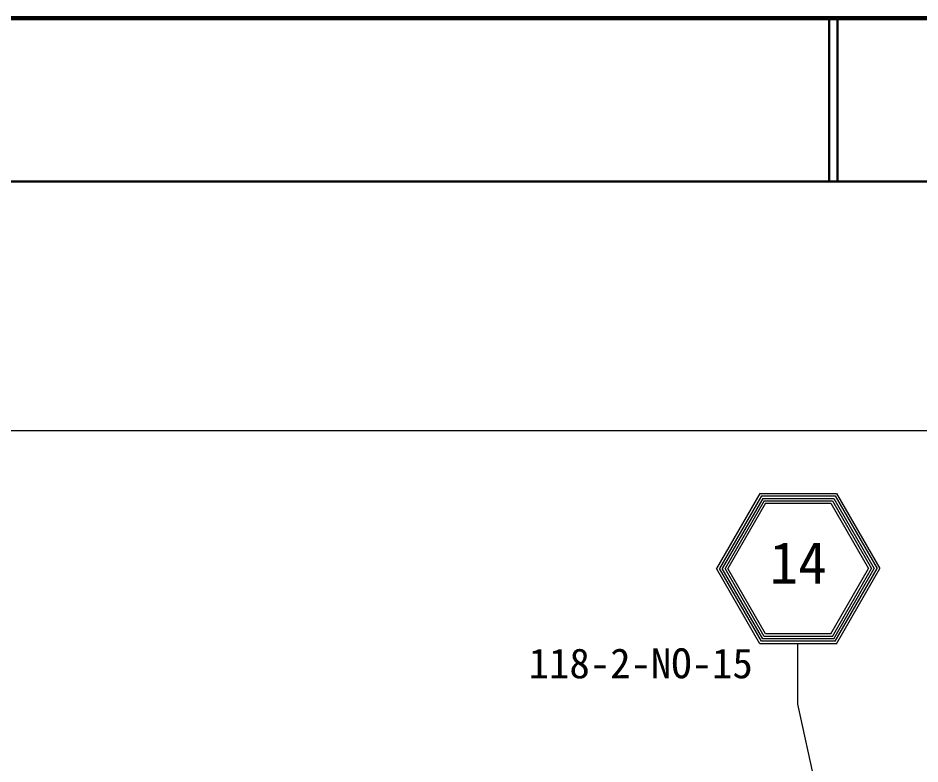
# Model space of a CAD drawing. Units: millimetres, scale not verified. Extents: x 40000 to 680000, y 20000 to 380000.
# Drawn here: x 459094 to 514304, y 334342 to 380000 of the extents above; entities that cross this region are included whole.
import ezdxf
from ezdxf.enums import TextEntityAlignment as Align

# ---------------------------------------------------------------- set-up
doc = ezdxf.new("R2010")
doc.units = ezdxf.units.MM
doc.header["$LTSCALE"] = 1000
for name, color, linetype, lineweight in [('M-BGD', 7, 'Continuous', 25), ('M-STR-STR3', 7, 'Continuous', 25), ('M-STR-STRC', 7, 'Continuous', 25), ('M-TTL', 2, 'Continuous', 140), ('M-TTL-LINE', 7, 'Continuous', 50)]:
    doc.layers.add(name, color=color, linetype=linetype, lineweight=lineweight)
doc.styles.add('ＭＳ ゴシック', font='')
doc.styles.get('ＭＳ ゴシック').set_extended_font_data('MS Gothic')

msp = doc.modelspace()

# ---------------------------------------------------------------- linework, layer by layer
at = {"layer": 'M-BGD'}
msp.add_line((506805, 337999), (515932, 296472), dxfattribs=at)
at = {"layer": 'M-STR-STR3'}
msp.add_line((235031, 354754), (561919, 354754), dxfattribs=at)
at = {"layer": 'M-STR-STRC'}
for p, q in [((504507, 350898), (501852, 346298)), ((504594, 350748), (502025, 346298)), ((504681, 350598), (502198, 346298)), ((504507, 350898), (509200, 350898)), ((504594, 350748), (509114, 350748)), ((504681, 350598), (509027, 350598)), ((509027, 350598), (511510, 346298)), ((509114, 350748), (511683, 346298)), ((509200, 350898), (511856, 346298)), ((504767, 350448), (502371, 346298)), ((504854, 350298), (502545, 346298)), ((504767, 350448), (508941, 350448)), ((504854, 350298), (508854, 350298)), ((508854, 350298), (511163, 346298)), ((508941, 350448), (511337, 346298)), ((504507, 341698), (501852, 346298)), ((504594, 341848), (502025, 346298)), ((504681, 341998), (502198, 346298)), ((504767, 342148), (502371, 346298)), ((504854, 342298), (502545, 346298)), ((508854, 342298), (511163, 346298)), ((508941, 342148), (511337, 346298)), ((509027, 341998), (511510, 346298)), ((509114, 341848), (511683, 346298)), ((509200, 341698), (511856, 346298)), ((509114, 341848), (504594, 341848)), ((509027, 341998), (504681, 341998)), ((508941, 342148), (504767, 342148)), ((508854, 342298), (504854, 342298)), ((509200, 341698), (504507, 341698)), ((506805, 341698), (506805, 337999))]:
    msp.add_line(p, q, dxfattribs=at)
at = {"layer": 'M-TTL'}
msp.add_line((680000, 380000), (40000, 380000), dxfattribs=at)
at = {"layer": 'M-TTL-LINE'}
for p, q in [((508747, 380000), (508747, 370000)), ((509247, 380000), (509247, 370000)), ((40000, 370000), (680000, 370000))]:
    msp.add_line(p, q, dxfattribs=at)

# ---------------------------------------------------------------- texts
at = {"layer": 'M-STR-STRC', "style": 'ＭＳ ゴシック'}
for s, height, p in [('14', 2566, (505104, 344598)), ('118-2-NO-15', 1833, (490354, 339036))]:
    msp.add_text(s, height=height, dxfattribs=at).set_placement(p, align=Align.BOTTOM_LEFT)

doc.saveas('drawing.dxf')
